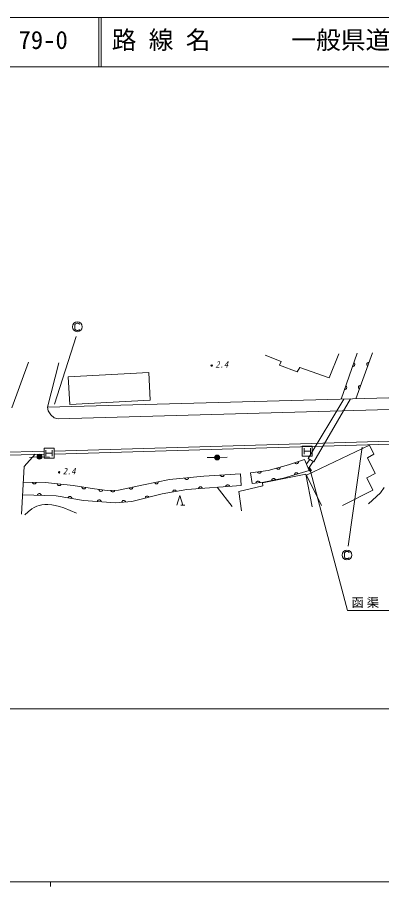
# Model space of a CAD drawing. Units: millimetres, scale not verified. Extents: x 40000 to 680000, y 20000 to 380000.
# Drawn here: x 161294 to 234994, y 204000 to 380000 of the extents above; entities that cross this region are included whole.
import ezdxf
from ezdxf.enums import TextEntityAlignment as Align

# ---------------------------------------------------------------- set-up
doc = ezdxf.new("R2010")
doc.units = ezdxf.units.MM
doc.header["$LTSCALE"] = 1000
for name, color, linetype, lineweight in [('S-BGD', 7, 'Continuous', 13), ('S-BGD-HTXT', 7, 'Continuous', 13), ('S-TTL', 2, 'Continuous', 13)]:
    doc.layers.add(name, color=color, linetype=linetype, lineweight=lineweight)
doc.layers.add('S-TTL-FRAM', color=7, linetype='Continuous')
doc.styles.add('ＭＳ ゴシック', font='')
doc.styles.get('ＭＳ ゴシック').set_extended_font_data('MS Gothic')

msp = doc.modelspace()

# ---------------------------------------------------------------- linework, layer by layer
at = {"layer": 'S-BGD'}
for p, q in [((172940, 317797), (172900, 317597)), ((172900, 317597), (172900, 317107)), ((172900, 317107), (172940, 316897)), ((173035, 317937), (172940, 317797)), ((172940, 316897), (173015, 316772)), ((173195, 318047), (173035, 317937)), ((173350, 318077), (173195, 318047)), ((173545, 318077), (173350, 318077)), ((173660, 318047), (173545, 318077)), ((173755, 317992), (173660, 318047)), ((173825, 317922), (173755, 317992)), ((173820, 316752), (173850, 316822)), ((173865, 317827), (173825, 317922)), ((168808, 301659), (173184, 315411)), ((173015, 316772), (173160, 316667)), ((173160, 316667), (173340, 316627)), ((173340, 316627), (173530, 316627)), ((173530, 316627), (173675, 316642)), ((173675, 316642), (173750, 316687)), ((173750, 316687), (173820, 316752)), ((211447, 311576), (214692, 310318)), ((224362, 307006), (226349, 311874)), ((230027, 312042), (226786, 302690)), ((229797, 302774), (233157, 312100)), ((163564, 310163), (160187, 300961)), ((169661, 310070), (167363, 301048)), ((214692, 310318), (214361, 309556)), ((229348, 310082), (229424, 310021)), ((229424, 310021), (229482, 309950)), ((229482, 309950), (229541, 309850)), ((229541, 309850), (229557, 309751)), ((231976, 309725), (231982, 309823)), ((231982, 309823), (232024, 309940)), ((232024, 309940), (232082, 310019)), ((232082, 310019), (232157, 310085)), ((232157, 310085), (232266, 310129)), ((232266, 310129), (232356, 310147)), ((232356, 310147), (232453, 310144)), ((171555, 307210), (187872, 308130)), ((187872, 308130), (188188, 302517)), ((214361, 309556), (217905, 308231)), ((217905, 308231), (218434, 309125)), ((218434, 309125), (224362, 307006)), ((229183, 309324), (229086, 309326)), ((229272, 309344), (229183, 309324)), ((229381, 309389), (229272, 309344)), ((229455, 309456), (229381, 309389)), ((229512, 309536), (229455, 309456)), ((229553, 309653), (229512, 309536)), ((229557, 309751), (229553, 309653)), ((231992, 309626), (231976, 309725)), ((232049, 309525), (231992, 309626)), ((232106, 309453), (232049, 309525)), ((232181, 309392), (232106, 309453)), ((171872, 301596), (171555, 307210)), ((227562, 304648), (227465, 304650)), ((227651, 304668), (227562, 304648)), ((227760, 304713), (227651, 304668)), ((227727, 305406), (227803, 305346)), ((227834, 304780), (227760, 304713)), ((227803, 305346), (227861, 305275)), ((227891, 304860), (227834, 304780)), ((227861, 305275), (227920, 305174)), ((227932, 304977), (227891, 304860)), ((227920, 305174), (227936, 305075)), ((227936, 305075), (227932, 304977)), ((230296, 305062), (230301, 305160)), ((230311, 304963), (230296, 305062)), ((230301, 305160), (230344, 305277)), ((230368, 304862), (230311, 304963)), ((230344, 305277), (230402, 305356)), ((230425, 304790), (230368, 304862)), ((230402, 305356), (230477, 305422)), ((230501, 304729), (230425, 304790)), ((230477, 305422), (230586, 305466)), ((230586, 305466), (230676, 305484)), ((230676, 305484), (230772, 305481)), ((167363, 301048), (259030, 303582)), ((221305, 289989), (228728, 302744)), ((167363, 301048), (167499, 300344)), ((169575, 298691), (306977, 302675)), ((188188, 302517), (171872, 301596)), ((227321, 302705), (220101, 290692)), ((167499, 300344), (168050, 299538)), ((168050, 299538), (168728, 298903)), ((168728, 298903), (169575, 298691)), ((168766, 292184), (254024, 294698)), ((168784, 291584), (254041, 294099)), ((118930, 290808), (166667, 292184)), ((166707, 290763), (166707, 292763)), ((166707, 292763), (168707, 292763)), ((167082, 292388), (167082, 291138)), ((168332, 292388), (168332, 291138)), ((168707, 292763), (168707, 290763)), ((218949, 291172), (218949, 293172)), ((218949, 293172), (220949, 293172)), ((219324, 292797), (219324, 291547)), ((219324, 292172), (220574, 292172)), ((219776, 287318), (232515, 293366)), ((220574, 292797), (220574, 291547)), ((220949, 293172), (220949, 291172)), ((231079, 292997), (228221, 272904)), ((232515, 293366), (233423, 291552)), ((118947, 290209), (166684, 291584)), ((162674, 289043), (164902, 291532)), ((165263, 291009), (163766, 290907)), ((166262, 291027), (167761, 290981)), ((168707, 290763), (166707, 290763)), ((167082, 291763), (168332, 291763)), ((201213, 290888), (199713, 290888)), ((202213, 290904), (203712, 290951)), ((216185, 289435), (219398, 290493)), ((220949, 291172), (218949, 291172)), ((219398, 290493), (220343, 288263)), ((220486, 290467), (219785, 289581)), ((220101, 290692), (221305, 289989)), ((233423, 291552), (232137, 290833)), ((232137, 290833), (233687, 287620)), ((162091, 279396), (162674, 289043)), ((212027, 288263), (216185, 289435)), ((213775, 288660), (213721, 288740)), ((213842, 288598), (213775, 288660)), ((214411, 288667), (214339, 288597)), ((214460, 288772), (214411, 288667)), ((214485, 288860), (214460, 288772)), ((214491, 288957), (214485, 288860)), ((217469, 289761), (217412, 289839)), ((217539, 289702), (217469, 289761)), ((217640, 289643), (217539, 289702)), ((217739, 289625), (217640, 289643)), ((217837, 289627), (217739, 289625)), ((217955, 289666), (217837, 289627)), ((218035, 289722), (217955, 289666)), ((218104, 289795), (218035, 289722)), ((218149, 289903), (218104, 289795)), ((218170, 289992), (218149, 289903)), ((218171, 290089), (218170, 289992)), ((220180, 288648), (221177, 290064)), ((220418, 288097), (220435, 288877)), ((220435, 288877), (220833, 288206)), ((220435, 288877), (228059, 259907)), ((192053, 286422), (199051, 287116)), ((199051, 287116), (206455, 287579)), ((202390, 287233), (202354, 287323)), ((202442, 287158), (202390, 287233)), ((202526, 287075), (202442, 287158)), ((202617, 287033), (202526, 287075)), ((202712, 287010), (202617, 287033)), ((202836, 287018), (202712, 287010)), ((202928, 287052), (202836, 287018)), ((203013, 287105), (202928, 287052)), ((203083, 287198), (203013, 287105)), ((203126, 287279), (203083, 287198)), ((203152, 287373), (203126, 287279)), ((206455, 287579), (206571, 285208)), ((208479, 287810), (212027, 288263)), ((208479, 287810), (208769, 285612)), ((209898, 287899), (209856, 287986)), ((209955, 287827), (209898, 287899)), ((210044, 287750), (209955, 287827)), ((210137, 287713), (210044, 287750)), ((210234, 287697), (210137, 287713)), ((210357, 287713), (210234, 287697)), ((210446, 287753), (210357, 287713)), ((210528, 287812), (210446, 287753)), ((210592, 287908), (210528, 287812)), ((210630, 287992), (210592, 287908)), ((210650, 288087), (210630, 287992)), ((210893, 285730), (219663, 287545)), ((213941, 288534), (213842, 288598)), ((214039, 288512), (213941, 288534)), ((214137, 288510), (214039, 288512)), ((214256, 288544), (214137, 288510)), ((214339, 288597), (214256, 288544)), ((220343, 288263), (215126, 286675)), ((217352, 287353), (217356, 287450)), ((217356, 287450), (217379, 287538)), ((217379, 287538), (217426, 287645)), ((217426, 287645), (217496, 287716)), ((217496, 287716), (217578, 287770)), ((217578, 287770), (217697, 287807)), ((217697, 287807), (217795, 287807)), ((217795, 287807), (217893, 287787)), ((217893, 287787), (217993, 287725)), ((217993, 287725), (218062, 287665)), ((218062, 287665), (218117, 287585)), ((219663, 287545), (220948, 280891)), ((222800, 281194), (219776, 287318)), ((233687, 287620), (232024, 286751)), ((162484, 285902), (166950, 285844)), ((164346, 285786), (164317, 285878)), ((164393, 285707), (164346, 285786)), ((164470, 285618), (164393, 285707)), ((164557, 285569), (164470, 285618)), ((164651, 285540), (164557, 285569)), ((164775, 285538), (164651, 285540)), ((164869, 285565), (164775, 285538)), ((164958, 285612), (164869, 285565)), ((165035, 285699), (164958, 285612)), ((165084, 285776), (165035, 285699)), ((165117, 285868), (165084, 285776)), ((166950, 285844), (172561, 285208)), ((169378, 285476), (169358, 285571)), ((169417, 285393), (169378, 285476)), ((169484, 285297), (169417, 285393)), ((169566, 285239), (169484, 285297)), ((169656, 285201), (169566, 285239)), ((169780, 285187), (169656, 285201)), ((169876, 285204), (169780, 285187)), ((169969, 285242), (169876, 285204)), ((170054, 285321), (169969, 285242)), ((170111, 285393), (170054, 285321)), ((170153, 285481), (170111, 285393)), ((172561, 285208), (176899, 284513)), ((181757, 284282), (186789, 285381)), ((186789, 285381), (192053, 286422)), ((189076, 285740), (189029, 285824)), ((189138, 285672), (189076, 285740)), ((189232, 285601), (189138, 285672)), ((189327, 285571), (189232, 285601)), ((189425, 285562), (189327, 285571)), ((189547, 285586), (189425, 285562)), ((189634, 285632), (189547, 285586)), ((189711, 285696), (189634, 285632)), ((189768, 285797), (189711, 285696)), ((189800, 285883), (189768, 285797)), ((189814, 285979), (189800, 285883)), ((195193, 286641), (195154, 286730)), ((195248, 286568), (195193, 286641)), ((195335, 286488), (195248, 286568)), ((195427, 286449), (195335, 286488)), ((195523, 286431), (195427, 286449)), ((195647, 286443), (195523, 286431)), ((206571, 285208), (195581, 284398)), ((195738, 286480), (195647, 286443)), ((195820, 286537), (195738, 286480)), ((195887, 286632), (195820, 286537)), ((195927, 286714), (195887, 286632)), ((195950, 286809), (195927, 286714)), ((203449, 285070), (203492, 285151)), ((203492, 285151), (203561, 285245)), ((203561, 285245), (203645, 285299)), ((203645, 285299), (203737, 285334)), ((203737, 285334), (203861, 285343)), ((203861, 285343), (203956, 285322)), ((203956, 285322), (204048, 285280)), ((204048, 285280), (204132, 285198)), ((204132, 285198), (204185, 285124)), ((204185, 285124), (204222, 285035)), ((206129, 284029), (210930, 285163)), ((211195, 285919), (208769, 285612)), ((209585, 285716), (209605, 285811)), ((209605, 285811), (209643, 285894)), ((209643, 285894), (209707, 285991)), ((209707, 285991), (209789, 286050)), ((209789, 286050), (209878, 286089)), ((209878, 286089), (210001, 286105)), ((210001, 286105), (210098, 286089)), ((210098, 286089), (210191, 286052)), ((210191, 286052), (210280, 285975)), ((210280, 285975), (210337, 285903)), ((210337, 285903), (210379, 285816)), ((210930, 285163), (210893, 285730)), ((215126, 286675), (211195, 285919)), ((212768, 286222), (212782, 286318)), ((212782, 286318), (212814, 286404)), ((212814, 286404), (212872, 286504)), ((212872, 286504), (212950, 286568)), ((212950, 286568), (213037, 286613)), ((213037, 286613), (213159, 286637)), ((213159, 286637), (213256, 286627)), ((213256, 286627), (213352, 286597)), ((213352, 286597), (213445, 286525)), ((213445, 286525), (213507, 286457)), ((213507, 286457), (213554, 286373)), ((232024, 286751), (233234, 284294)), ((169148, 283125), (162330, 283360)), ((165375, 283347), (165425, 283423)), ((165425, 283423), (165504, 283509)), ((165504, 283509), (165594, 283554)), ((165594, 283554), (165689, 283578)), ((165689, 283578), (165813, 283574)), ((165813, 283574), (165906, 283543)), ((165906, 283543), (165992, 283492)), ((165992, 283492), (166067, 283401)), ((166067, 283401), (166112, 283322)), ((174350, 284828), (174335, 284924)), ((174385, 284744), (174350, 284828)), ((174448, 284644), (174385, 284744)), ((174527, 284583), (174448, 284644)), ((174616, 284541), (174527, 284583)), ((174738, 284521), (174616, 284541)), ((174836, 284534), (174738, 284521)), ((174930, 284567), (174836, 284534)), ((175019, 284642), (174930, 284567)), ((175079, 284712), (175019, 284642)), ((175125, 284797), (175079, 284712)), ((176899, 284513), (179444, 284224)), ((177793, 284319), (177774, 284414)), ((177832, 284236), (177793, 284319)), ((177900, 284140), (177832, 284236)), ((177982, 284082), (177900, 284140)), ((178072, 284044), (177982, 284082)), ((178195, 284030), (178072, 284044)), ((178292, 284047), (178195, 284030)), ((178385, 284085), (178292, 284047)), ((178470, 284164), (178385, 284085)), ((178527, 284236), (178470, 284164)), ((178569, 284324), (178527, 284236)), ((179444, 284224), (181757, 284282)), ((180233, 284152), (180201, 284243)), ((180283, 284075), (180233, 284152)), ((180363, 283989), (180283, 284075)), ((180452, 283943), (180363, 283989)), ((180547, 283918), (180452, 283943)), ((180671, 283921), (180547, 283918)), ((180764, 283951), (180671, 283921)), ((180851, 284001), (180764, 283951)), ((180925, 284091), (180851, 284001)), ((180971, 284170), (180925, 284091)), ((181000, 284263), (180971, 284170)), ((183932, 284663), (183883, 284746)), ((183995, 284597), (183932, 284663)), ((184090, 284527), (183995, 284597)), ((184186, 284499), (184090, 284527)), ((184284, 284492), (184186, 284499)), ((184405, 284519), (184284, 284492)), ((184491, 284566), (184405, 284519)), ((190607, 283530), (184476, 281969)), ((184567, 284632), (184491, 284566)), ((184622, 284734), (184567, 284632)), ((184653, 284820), (184622, 284734)), ((184664, 284917), (184653, 284820)), ((195581, 284398), (190607, 283530)), ((192700, 283895), (192716, 283991)), ((192716, 283991), (192750, 284077)), ((192750, 284077), (192809, 284176)), ((192809, 284176), (192888, 284239)), ((192888, 284239), (192975, 284282)), ((192975, 284282), (193098, 284304)), ((193098, 284304), (193195, 284292)), ((193195, 284292), (193290, 284260)), ((193290, 284260), (193382, 284187)), ((193382, 284187), (193443, 284118)), ((193443, 284118), (193488, 284033)), ((197930, 284571), (197955, 284665)), ((197955, 284665), (197997, 284746)), ((197997, 284746), (198066, 284840)), ((198066, 284840), (198150, 284894)), ((198150, 284894), (198242, 284929)), ((198242, 284929), (198366, 284938)), ((198366, 284938), (198462, 284917)), ((198462, 284917), (198553, 284875)), ((198553, 284875), (198637, 284793)), ((198637, 284793), (198691, 284719)), ((198691, 284719), (198727, 284630)), ((201719, 284850), (204787, 280963)), ((203424, 284976), (203449, 285070)), ((206659, 280098), (206129, 284029)), ((233234, 284294), (227110, 281194)), ((234749, 283730), (232362, 281483)), ((235507, 284825), (234749, 283730)), ((165340, 283256), (165375, 283347)), ((166112, 283322), (166139, 283229)), ((174643, 282200), (169148, 283125)), ((171501, 282729), (171548, 282814)), ((171548, 282814), (171608, 282883)), ((171608, 282883), (171698, 282958)), ((171698, 282958), (171793, 282990)), ((171793, 282990), (171890, 283002)), ((171890, 283002), (172012, 282982)), ((172012, 282982), (172100, 282938)), ((172100, 282938), (172179, 282877)), ((172179, 282877), (172241, 282777)), ((172241, 282777), (172276, 282692)), ((172276, 282692), (172290, 282596)), ((181121, 281737), (174643, 282200)), ((177483, 281997), (177522, 282087)), ((177522, 282087), (177575, 282161)), ((177575, 282161), (177657, 282243)), ((177657, 282243), (177748, 282285)), ((177748, 282285), (177844, 282306)), ((177844, 282306), (177968, 282297)), ((177968, 282297), (178060, 282263)), ((178060, 282263), (178144, 282209)), ((178144, 282209), (178215, 282115)), ((178215, 282115), (178258, 282034)), ((178258, 282034), (178281, 281940)), ((184476, 281969), (181121, 281737)), ((182399, 281825), (182425, 281919)), ((182425, 281919), (182468, 282000)), ((182468, 282000), (182537, 282093)), ((182537, 282093), (182622, 282147)), ((182622, 282147), (182714, 282182)), ((182714, 282182), (182837, 282190)), ((182837, 282190), (182933, 282169)), ((182933, 282169), (183024, 282127)), ((183024, 282127), (183108, 282045)), ((183108, 282045), (183161, 281970)), ((183161, 281970), (183198, 281880)), ((187154, 282651), (187162, 282748)), ((187162, 282748), (187189, 282835)), ((187189, 282835), (187241, 282939)), ((187241, 282939), (187315, 283007)), ((187315, 283007), (187399, 283058)), ((187399, 283058), (187519, 283088)), ((187519, 283088), (187617, 283084)), ((187617, 283084), (187714, 283060)), ((187714, 283060), (187811, 282994)), ((187811, 282994), (187877, 282930)), ((187877, 282930), (187929, 282848)), ((193558, 281210), (194168, 283205)), ((194168, 283205), (194778, 281210)), ((162791, 279288), (163497, 279909)), ((163497, 279909), (164229, 280474)), ((164229, 280474), (164699, 280766)), ((164699, 280766), (165202, 281007)), ((165202, 281007), (165697, 281171)), ((165697, 281171), (166224, 281281)), ((166224, 281281), (166846, 281344)), ((166846, 281344), (167478, 281347)), ((167478, 281347), (168230, 281285)), ((168230, 281285), (168967, 281163)), ((168967, 281163), (169823, 280954)), ((169823, 280954), (170660, 280688)), ((170660, 280688), (171966, 280181)), ((171966, 280181), (173262, 279614)), ((194363, 281210), (195163, 281210)), ((227502, 271581), (227462, 271381)), ((227462, 271381), (227462, 270891)), ((227597, 271721), (227502, 271581)), ((227757, 271831), (227597, 271721)), ((227912, 271861), (227757, 271831)), ((228107, 271861), (227912, 271861)), ((228222, 271831), (228107, 271861)), ((228317, 271776), (228222, 271831)), ((228387, 271706), (228317, 271776)), ((228427, 271611), (228387, 271706)), ((227462, 270891), (227502, 270681)), ((227502, 270681), (227577, 270556)), ((227577, 270556), (227722, 270451)), ((227722, 270451), (227902, 270411)), ((227902, 270411), (228092, 270411)), ((228092, 270411), (228237, 270426)), ((228237, 270426), (228312, 270471)), ((228312, 270471), (228382, 270536)), ((228382, 270536), (228412, 270606)), ((228059, 259907), (265580, 259907)), ((71992, 240011), (291092, 240011))]:
    msp.add_line(p, q, dxfattribs=at)
for centre, radius in [((173425, 317352), 995), ((200610, 309497), 150), ((200610, 309497), 131), ((200610, 309497), 112), ((200610, 309497), 93.8), ((200610, 309497), 75), ((200610, 309497), 56.2), ((200610, 309497), 37.5), ((200610, 309497), 18.8), ((165762, 291043), 498), ((165762, 291043), 440), ((165762, 291043), 382), ((165762, 291043), 322), ((165762, 291043), 265), ((165762, 291043), 195), ((165762, 291043), 135), ((165762, 291043), 77.5), ((165762, 291043), 15), ((201713, 290888), 498), ((201713, 290888), 440), ((201713, 290888), 382), ((201713, 290888), 322), ((201713, 290888), 265), ((201713, 290888), 195), ((201713, 290888), 135), ((201713, 290888), 77.5), ((201713, 290888), 15), ((169728, 287893), 150), ((169728, 287893), 131), ((169728, 287893), 112), ((169728, 287893), 93.8), ((169728, 287893), 75), ((169728, 287893), 56.2), ((169728, 287893), 37.5), ((169728, 287893), 18.8), ((227987, 271136), 995)]:
    msp.add_circle(centre, radius, dxfattribs=at)
at = {"layer": 'S-BGD-HTXT'}
for p, q in [((40000, 205000), (579000, 205000)), ((168000, 205000), (168000, 204000))]:
    msp.add_line(p, q, dxfattribs=at)
at = {"layer": 'S-TTL'}
for p, q in [((680000, 380000), (40000, 380000)), ((177750, 380000), (177750, 370000)), ((178250, 380000), (178250, 370000)), ((40000, 370000), (680000, 370000))]:
    msp.add_line(p, q, dxfattribs=at)

# ---------------------------------------------------------------- texts
at = {"layer": 'S-BGD', "style": 'ＭＳ ゴシック', "oblique": 15, "width": 0.95}
for p in [(201359, 308693), (170477, 287089)]:
    msp.add_text('2.4', height=1320, dxfattribs=at).set_placement(p, align=Align.BOTTOM_LEFT)
at = {"layer": 'S-BGD', "insert": (228893, 260407), "char_height": 1833, "attachment_point": 7, "style": 'ＭＳ ゴシック'}
msp.add_mtext('\\T1.24;函渠\\~L=14.0\\~W=1.2\\~H=1.0', dxfattribs=at)
at = {"layer": 'S-TTL-FRAM', "style": 'ＭＳ ゴシック'}
for s, p in [('79-0', (161521, 372500)), ('路 線 名', (180380, 372500)), ('一般県道\u3000北中山岩国線', (216734, 372500))]:
    msp.add_text(s, height=3666, dxfattribs=at).set_placement(p, align=Align.BOTTOM_LEFT)

doc.saveas('drawing.dxf')
